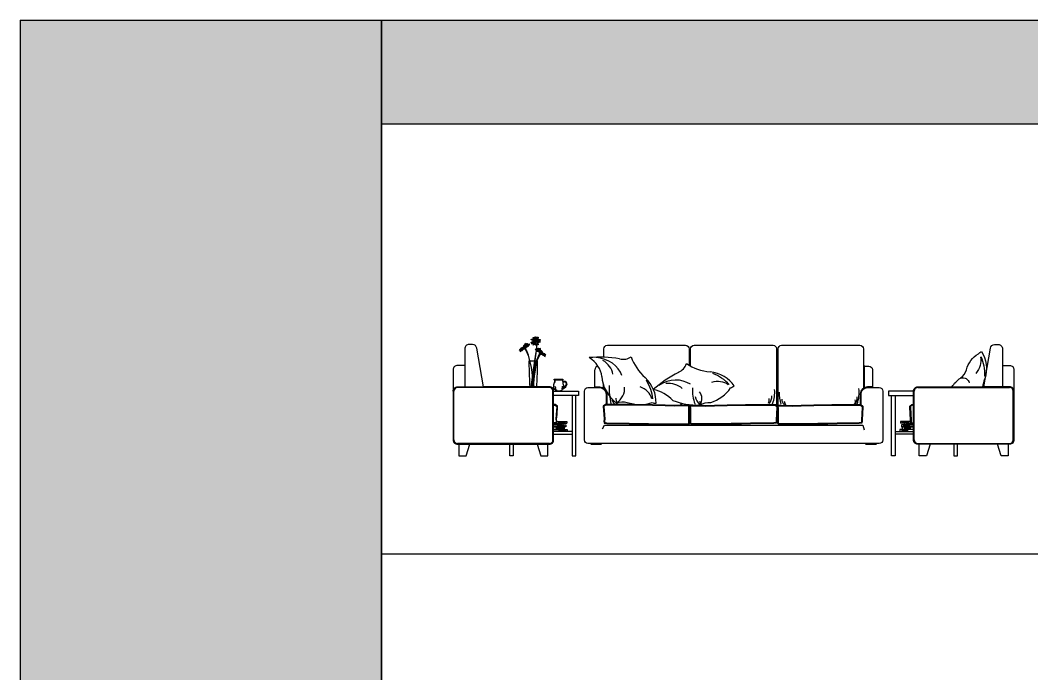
# Model space of a CAD drawing. Header units: millimetres. Extents: x 4532 to 35436, y 20123 to 38427.
# Drawn here: x 4532 to 11583, y 33872 to 38427 of the extents above; entities that cross this region are included whole.
import ezdxf

# ---------------------------------------------------------------- set-up
doc = ezdxf.new("R2010")
doc.units = ezdxf.units.MM
doc.set_wipeout_variables(frame=1)
doc.layers.add('www.cad-blocks.net', color=7, linetype='Continuous')

# ---------------------------------------------------------------- blocks, each defined once
blk = doc.blocks.new('A$C6DC339B6')
at = {"ltscale": 2}
for p, q in [((527.5, 661.5), (588.2, 661.5)), ((80, 630), (80, 480)), ((3828.3, 630), (3828.3, 480)), ((704.1, 530), (762.8, 530)), ((5, 110), (5, 450)), ((670, 475), (30, 475)), ((695, 110), (695, 450)), ((718.7, 452), (747.6, 452)), ((3213.3, 110), (3213.3, 450)), ((3238.3, 475), (3878.3, 475)), ((3903.3, 110), (3903.3, 450)), ((700, 224.1), (700, 357.2)), ((3208.3, 224.1), (3208.3, 357.2)), ((700, 215.7), (783.9, 215.7)), ((715, 226.9), (791.8, 226.9)), ((721.5, 238.2), (791.8, 238.2)), ((764.8, 226.9), (764.8, 215.7)), ((783.9, 215.7), (783.9, 202.1)), ((791.8, 238.2), (791.8, 226.9)), ((3116.7, 238.2), (3116.7, 226.9)), ((3186.9, 238.2), (3116.7, 238.2)), ((3193.4, 226.9), (3116.7, 226.9)), ((3124.5, 215.7), (3124.5, 202.1)), ((3208.3, 215.7), (3124.5, 215.7)), ((3143.6, 226.9), (3143.6, 215.7)), ((3143.6, 215.7), (3208.3, 215.7)), ((700, 202.1), (776.6, 202.1)), ((783.9, 202.1), (700, 202.1)), ((700, 183.6), (795, 183.6)), ((776.6, 183.6), (700, 183.6)), ((829, 170), (700, 170)), ((700, 150), (829, 150)), ((776.6, 183.6), (776.6, 202.1)), ((795, 183.6), (795, 170)), ((3079.4, 170), (3208.3, 170)), ((3208.3, 150), (3079.4, 150)), ((3113.5, 183.6), (3113.5, 170)), ((3208.3, 183.6), (3113.5, 183.6)), ((3113.5, 170), (3208.3, 170)), ((3124.5, 202.1), (3208.3, 202.1)), ((3131.8, 183.6), (3131.8, 202.1)), ((3208.3, 202.1), (3131.8, 202.1)), ((670, 85), (30, 85)), ((40, 80), (115, 80)), ((585, 80), (660, 80)), ((3238.3, 85), (3878.3, 85)), ((3323.3, 80), (3248.3, 80)), ((3868.3, 80), (3793.4, 80))]:
    blk.add_line(p, q, dxfattribs=at)
for points in [[(502, 767.4), (501.1, 776.9), (500.8, 780.6), (502.6, 784.7), (500.2, 782.3), (499.4, 775.8), (497.2, 769.7), (497.3, 765), (497.6, 762.8)], [(500.3, 758.6), (503.1, 770.2), (508.5, 779.6), (512.2, 782.7), (513.9, 782.6), (514.7, 781.6), (513, 780.5), (511.5, 779.5), (508.7, 775.9), (505.7, 768.8)], [(505.8, 764.3), (507.9, 770.4), (513.1, 776.8), (517.5, 780.4), (517.7, 781.2), (515.5, 780.6), (512.3, 778.8), (508.7, 774.4), (505.7, 768.8), (503.4, 762.5), (502.3, 757.9)], [(505.4, 754), (507.6, 757.1), (512.5, 760), (518.1, 761.5), (524.7, 767.2), (530, 771.6), (532.6, 775.5), (531.6, 777.4), (528.3, 777.3), (523.7, 775.2), (519.3, 771.8), (514.2, 767.8), (509.6, 763.4), (506.4, 760.8), (503.7, 760)], [(519.3, 771.8), (522.1, 776.8), (523.2, 779.6), (523.2, 781.1), (519.5, 778.8), (514.7, 773.8), (509.7, 768.7), (505.8, 764.3), (504.2, 761.2)], [(577, 782.3), (578.4, 773.2), (578.8, 769.3), (579.3, 760), (578.8, 745.6), (577, 730), (574.3, 708.4), (571.6, 691.2), (569.5, 678.2), (567.1, 662.5), (540.6, 480)], [(566.2, 799.2), (561.7, 799.4), (556.1, 801.6), (550, 805), (544.9, 808.5), (542.6, 810.8), (543.1, 812.7), (545.2, 812.3), (555.5, 810), (559.6, 809.3)], [(558.6, 794.8), (550.7, 790), (546, 786.3), (543, 783.1), (542.7, 782.1), (544.7, 781.8), (549.1, 783.4), (554.1, 787.7), (557.4, 791.1), (559, 792)], [(564.7, 796.7), (556.2, 794.7), (549.3, 789.9), (544.5, 787.9), (543.4, 787.6), (543.6, 788.6), (546.3, 791.6), (550.5, 794.9), (556.4, 798.6), (559, 800.1), (560.2, 800)], [(546.3, 480), (578.6, 716), (580.9, 736.5), (581.7, 749), (582.2, 760.4), (582, 767.3), (581.9, 772.2), (581.3, 778.6)], [(564.5, 796.3), (560.1, 794.1), (556.5, 788.4), (554.1, 782.2), (553.6, 778.9), (553.5, 778.3), (555.5, 781.6), (559.8, 786.5), (560.8, 787.6)], [(566.6, 802.7), (565.2, 803.9), (563.9, 804.9), (562.9, 805.8), (562.1, 806.6), (561.4, 807.4), (560.8, 808.1), (560.3, 808.7), (559.8, 809.4), (559.4, 810), (559, 810.6), (558.7, 811.3), (558.3, 811.9), (558, 812.6), (557.7, 813.3), (557.4, 814), (557.2, 814.6), (557, 815.4), (556.8, 816.1), (556.7, 816.8), (556.5, 817.5), (556.4, 818.2), (556.3, 818.8), (556.3, 819.5), (556.2, 820), (556.2, 820.6), (556.2, 821.1), (556.2, 821.5), (556.2, 821.9), (556.2, 822.3), (556.3, 822.6), (556.4, 822.9), (556.4, 823.2), (556.5, 823.5), (556.7, 823.8), (556.8, 824), (556.9, 824.2), (557, 824.4), (557.2, 824.5), (557.3, 824.6), (557.5, 824.7), (557.7, 824.8), (557.8, 824.7), (558, 824.7), (558.2, 824.6), (558.4, 824.4), (558.6, 824.2), (558.9, 823.9), (559.2, 823.6), (559.4, 823.1), (559.7, 822.6), (560.1, 822), (560.5, 821.3), (560.9, 820.6), (561.4, 819.7), (561.9, 818.7), (562.5, 817.6), (563.1, 816.5), (563.9, 815.2), (564.6, 813.8), (565.5, 812.3), (566.4, 810.7), (567.4, 809), (568.4, 807.2), (569.6, 805.3)], [(565.8, 793.7), (561.3, 789.4), (560.3, 784.5), (558.6, 778.3), (556.9, 773.6), (556.5, 770.7), (558.7, 774.7), (560.3, 776.6), (560.8, 777.2)], [(572.1, 790.3), (569.7, 783.7), (566.7, 779.1), (564.7, 777), (562.8, 775.6), (561.3, 775.2), (561, 777.6), (564, 787.9), (565.7, 790.7), (567.7, 793)], [(562.7, 818), (562.6, 819.6), (562.6, 820.9), (562.7, 822), (562.8, 822.8), (562.9, 823.5), (563, 824), (563.2, 824.3), (563.4, 824.6), (563.5, 824.9), (563.7, 825.1), (563.9, 825.2), (564.1, 825.3), (564.2, 825.4), (564.4, 825.5), (564.5, 825.5), (564.7, 825.6), (564.8, 825.6), (564.9, 825.6), (565.1, 825.6), (565.2, 825.6), (565.3, 825.5), (565.4, 825.4), (565.6, 825.2), (565.7, 825), (565.9, 824.7), (566.1, 824.2), (566.3, 823.6), (566.6, 822.6), (566.9, 821.3), (567.3, 819.6), (567.8, 817.4), (568.3, 814.6)], [(574.2, 792.1), (574.5, 786.6), (574.2, 775.2), (573.3, 772.9), (571.5, 772.6), (569.8, 773.5), (568.7, 780), (568.3, 781.5)], [(568.4, 808.3), (568.5, 810.6), (568.5, 812.7), (568.7, 814.4), (568.8, 815.9), (568.9, 817.2), (569.1, 818.3), (569.2, 819.2), (569.4, 820.1), (569.6, 820.9), (569.7, 821.6), (569.9, 822.3), (570, 822.9), (570.2, 823.5), (570.4, 824), (570.6, 824.5), (570.9, 825), (571.2, 825.5), (571.5, 825.9), (571.9, 826.3), (572.3, 826.6), (572.6, 826.9), (573, 827.2), (573.3, 827.5), (573.6, 827.7), (573.9, 827.8), (574.2, 827.9), (574.4, 828), (574.6, 828.1), (574.8, 828.1), (574.9, 828), (575, 828), (575.2, 827.9), (575.3, 827.8), (575.4, 827.7), (575.5, 827.5), (575.6, 827.3), (575.7, 826.9), (575.7, 826.5), (575.8, 826), (575.9, 825.3), (575.9, 824.5), (576, 823.6), (576, 822.6), (576, 821.5), (576, 820.3), (576, 819.1), (576, 817.9), (575.9, 816.7), (575.8, 815.4), (575.7, 814.2), (575.6, 812.9), (575.5, 811.7), (575.3, 810.5), (575.1, 809.3), (575, 808.1), (574.8, 807)], [(581.1, 793), (584.1, 789.7), (587.1, 786.9), (589.7, 783.4), (591.6, 777.8), (592.2, 773.5), (589.5, 774.2), (583.7, 776.8), (579.7, 779.7), (576.5, 782.8), (574.9, 785.6), (574.5, 786.4)], [(576.4, 817), (577.1, 819.1), (577.8, 820.8), (578.4, 822.2), (578.8, 823.3), (579.3, 824.1), (579.6, 824.7), (580, 825.2), (580.3, 825.7), (580.5, 826), (580.8, 826.4), (581.1, 826.7), (581.3, 827), (581.5, 827.3), (581.8, 827.5), (582, 827.7), (582.2, 827.8), (582.4, 827.9), (582.7, 827.9), (582.9, 827.9), (583.1, 827.9), (583.3, 827.8), (583.4, 827.7), (583.5, 827.6), (583.7, 827.4), (583.7, 827.2), (583.7, 827), (583.7, 826.7), (583.7, 826.3), (583.6, 825.9), (583.5, 825.3), (583.3, 824.7), (583.1, 823.9), (582.9, 823.1), (582.6, 822.1), (582.3, 820.9), (581.8, 819.6), (581.3, 818.2), (580.7, 816.6), (579.9, 814.8), (579, 812.9)], [(577.6, 808.5), (578.2, 810.1), (579, 811.8), (579.8, 813.4), (580.6, 814.9), (581.5, 816.4), (582.3, 817.7), (583.1, 819), (583.8, 820.1), (584.4, 821), (585, 821.8), (585.5, 822.5), (586, 823), (586.4, 823.5), (586.8, 823.8), (587.2, 824.1), (587.5, 824.4), (587.9, 824.7), (588.3, 824.9), (588.6, 825.1), (589, 825.3), (589.4, 825.4), (589.7, 825.6), (590, 825.7), (590.3, 825.8), (590.6, 825.9), (590.8, 825.9), (591, 826), (591.2, 826), (591.4, 826), (591.5, 825.9), (591.7, 825.9), (591.8, 825.8), (591.9, 825.7), (592, 825.5), (592.1, 825.4), (592.2, 825.2), (592.2, 824.9), (592.3, 824.6), (592.3, 824.3), (592.3, 823.9), (592.3, 823.5), (592.2, 823), (592.1, 822.4), (592, 821.7), (591.7, 821), (591.4, 820.1), (591, 819.1), (590.5, 818), (589.8, 816.8), (589.1, 815.4), (588.3, 814), (587.4, 812.6), (586.5, 811.2), (585.6, 809.9), (584.8, 808.8), (583.9, 807.8)], [(579.8, 804.3), (585.7, 808.5), (592.8, 810), (598.9, 809.9), (602.2, 809.2), (605.9, 809.6), (604.9, 807.5), (602.4, 805.2), (598.1, 804.6), (589, 804.3), (586.3, 804.4), (582.9, 803.3), (581.3, 802.2)], [(591.4, 800), (598.1, 797), (603.1, 794.8), (605.4, 792.9), (606.1, 791.5), (601.2, 791.2), (594.6, 792), (592.8, 792.7), (589.3, 792.5), (586.5, 792.4), (583.4, 792.9), (581.3, 793.8), (580.7, 794.2)], [(601.2, 804.7), (605.5, 803.7), (607.4, 802.1), (606.7, 801.1), (603.2, 800.1), (600.4, 800), (597.6, 799.6), (590.8, 800.6), (589.1, 800.9), (586.1, 800.7), (583.3, 800.2), (581.8, 799.7)], [(592.2, 792.5), (594.5, 790.3), (594.6, 787.9), (592.8, 786.8), (590.4, 786.7), (586.7, 787.7), (586.5, 787.9)], [(460.9, 736), (464, 739.6), (470.7, 742.8), (480.3, 744.4), (484.5, 746.1)], [(460.9, 736), (467.1, 737), (473.1, 738.4), (479, 739.9), (483.6, 742.5), (486.6, 744.4), (489.8, 745.5)], [(475.3, 747), (470.1, 745.3), (466.2, 742.2), (464.5, 740.1)], [(465.1, 736.7), (465, 734.4), (466, 734.7), (467.6, 737)], [(471.1, 737.9), (468.2, 734), (466.8, 731.7), (467.6, 730.7), (469, 732.5), (471.5, 734.4), (473.1, 736.4), (467.4, 729.7), (466.3, 726.2), (466.8, 724.5), (471.1, 729.4), (476.2, 734.8), (478.1, 737.9)], [(487.1, 751.4), (483.6, 752.3), (477.3, 751.3), (472.7, 749.2), (468.5, 746.5), (469.8, 746.1), (475.7, 748), (480.7, 748.2)], [(470.2, 743.1), (478.3, 746.4), (482.3, 746.5), (486.7, 746.4), (489.5, 746.2)], [(478.3, 737.9), (477.7, 734.3), (479.7, 733.4), (482.4, 735.5), (484.3, 739.3), (486.7, 741.2), (488.1, 742.2), (489.6, 743), (490.3, 744)], [(487, 760.6), (486.6, 758.9), (487, 754.6), (487.1, 751.4)], [(487.5, 760.4), (493, 760.1), (494.7, 761.7), (496.1, 763.5)], [(491.4, 749.8), (488.8, 751.2), (487.5, 754.7)], [(489.4, 743), (488.6, 744.7), (491, 746.5), (490.7, 748), (493.9, 749.6), (495.5, 751.9), (496.7, 753.2), (496.8, 750.2), (496.9, 748.3), (496.5, 745.7), (496.3, 744), (495.3, 743.7)], [(497.1, 772), (494.4, 769.4), (493, 768.3), (490, 767.2), (488.8, 765.4), (489, 761.7), (489.2, 761)], [(496.5, 754), (498.4, 756.8), (501.8, 757.7), (503.1, 757.7), (503.8, 758.5), (504.2, 755), (506.2, 753.1), (506, 751.1), (504.4, 746.8), (503.5, 744.2), (500.8, 742.9), (499.9, 742.4), (496.6, 742), (494.6, 741.9), (491.6, 742.3), (490.3, 743.3)], [(491.8, 759.6), (494.6, 757.4), (495.7, 754.7)], [(495.6, 763.7), (494.8, 766.9), (494.9, 769.4)], [(495.6, 763.4), (499.4, 763.6), (497.9, 762), (498.8, 759.8), (499.6, 758.1), (498.8, 757.1)], [(498.4, 756.3), (496.5, 759.5), (496.2, 762.7)], [(500.5, 745.6), (498.5, 745.6), (498.7, 747.6)], [(501.5, 746.4), (500.9, 748.4), (499.1, 750.6), (500.3, 751.1), (500, 753.1), (499.7, 753.8), (501.4, 755.2), (501.9, 755.4), (502.6, 755.9)], [(500.1, 762.8), (499.4, 769.3), (499.4, 775.6)], [(500.2, 742.6), (507.7, 731.5), (522.3, 698.9), (543, 614.9), (547, 583.6), (550.7, 556.4), (559.8, 480)], [(503.7, 747.7), (502.8, 751.2), (503.5, 753), (503.4, 755)], [(563, 480), (553.6, 557.4), (550.9, 583.4), (545.9, 616.9), (525.4, 700.3), (510.5, 735.3), (504, 745.5)], [(554.6, 480), (561.2, 557.4), (564.2, 583.4), (573.5, 636.1), (580.1, 662.6), (586.3, 678.4), (602.1, 710.2)], [(605.9, 707.2), (589.2, 674.6), (583.1, 661.2), (576.4, 634.1), (568, 583.6), (564.2, 556.4), (557.8, 480)], [(600.7, 718.7), (598.5, 721.8), (593.7, 724.7), (588, 726.1), (581.4, 731.8), (576.1, 736.3), (573.5, 740.1), (574.6, 742.1), (577.8, 742), (582.5, 739.8), (586.8, 736.4), (591.9, 732.5), (596.5, 728.1), (599.7, 725.5), (602.4, 724.6)], [(586.8, 736.4), (584, 741.5), (582.9, 744.3), (582.9, 745.8), (586.6, 743.4), (591.4, 738.5), (596.4, 733.3), (600.3, 728.9), (601.9, 725.9)], [(600.3, 728.9), (598.3, 735), (593, 741.4), (588.6, 745.1), (588.4, 745.8), (590.6, 745.3), (593.8, 743.4), (597.4, 739), (600.4, 733.4), (602.7, 727.1), (603.8, 722.6)], [(605.8, 723.3), (603, 734.8), (597.6, 744.3), (593.9, 747.4), (592.2, 747.2), (591.4, 746.2), (593.1, 745.2), (594.6, 744.1), (597.4, 740.5), (600.4, 733.4)], [(609.7, 718.6), (607.8, 721.4), (604.3, 722.3), (603, 722.4), (602.3, 723.1), (602, 719.6), (599.9, 717.7), (600.1, 715.7), (601.7, 711.4), (602.6, 708.9), (605.3, 707.5), (606.3, 707), (609.5, 706.6), (611.5, 706.6), (614.5, 707), (615.8, 707.9)], [(602.5, 712.4), (603.3, 715.9), (602.6, 717.6), (602.7, 719.6)], [(604.1, 732.1), (605, 741.5), (605.3, 745.2), (603.5, 749.3), (605.9, 747), (606.7, 740.5), (609, 734.4), (608.8, 729.6), (608.5, 727.4)], [(604.6, 711.1), (605.2, 713), (607, 715.2), (605.8, 715.8), (606.1, 717.7), (606.4, 718.5), (604.7, 719.8), (604.2, 720.1), (603.5, 720.6)], [(605.6, 710.3), (607.6, 710.2), (607.4, 712.2)], [(606, 727.5), (606.7, 734), (606.7, 740.2)], [(610.5, 728.1), (606.7, 728.2), (608.2, 726.7), (607.4, 724.4), (606.6, 722.7), (607.3, 721.7)], [(607.7, 720.9), (609.6, 724.1), (610, 727.4)], [(609, 736.6), (611.7, 734), (613.1, 733), (616.1, 731.9), (617.3, 730.1), (617.2, 726.4), (616.9, 725.6)], [(616.8, 707.6), (617.6, 709.4), (615.1, 711.2), (615.4, 712.7), (612.2, 714.3), (610.6, 716.6), (609.4, 717.9), (609.3, 714.9), (609.2, 712.9), (609.6, 710.4), (609.8, 708.6), (610.8, 708.3)], [(618.6, 725.1), (613.1, 724.7), (611.4, 726.3), (610, 728.1)], [(614.3, 724.2), (611.5, 722.1), (610.4, 719.3)], [(610.5, 728.3), (611.4, 731.5), (611.2, 734.1)], [(614.7, 714.5), (617.3, 715.9), (618.7, 719.3)], [(627.8, 702.5), (628.4, 699), (626.4, 698.1), (623.7, 700.2), (621.9, 704), (619.4, 705.8), (618, 706.8), (616.5, 707.6), (615.8, 708.7)], [(645.2, 700.7), (639, 701.6), (633.1, 703.1), (627.1, 704.5), (622.5, 707.2), (619.5, 709), (616.3, 710.2)], [(636, 707.7), (627.8, 711), (623.9, 711.1), (619.4, 711), (616.6, 710.9)], [(619.1, 725.3), (619.6, 723.5), (619.2, 719.3), (619, 716)], [(619, 716), (622.6, 716.9), (628.8, 716), (633.4, 713.8), (637.6, 711.2), (636.3, 710.7), (630.4, 712.7), (625.4, 712.8)], [(645.2, 700.7), (642.1, 704.3), (635.5, 707.5), (625.8, 709.1), (621.6, 710.7)], [(630.9, 711.6), (636, 710), (639.9, 706.8), (641.6, 704.8)], [(635, 702.5), (637.9, 698.7), (639.3, 696.4), (638.5, 695.4), (637.1, 697.2), (634.7, 699), (633, 701.1), (638.7, 694.4), (639.9, 690.9), (639.3, 689.1), (635, 694), (629.9, 699.4), (628, 702.5)], [(641, 701.3), (641.1, 699), (640.2, 699.3), (638.5, 701.6)], [(700, 450), (873.9, 450), (873.9, 420), (700, 420)], [(3208.3, 450), (3034.6, 450), (3034.6, 420), (3208.3, 420)], [(700, 352.2), (710, 352.2), (721.7, 344.1), (718.3, 288.1), (715.9, 254.8), (717.1, 242.1), (715.4, 232.1), (700, 229.2)], [(3208.3, 352.2), (3198.4, 352.2), (3186.7, 344.1), (3190, 288.1), (3192.4, 254.8), (3191.3, 242.1), (3192.9, 232.1), (3208.3, 229.2)], [(418.7, 80), (418.7, 0), (393.9, 0), (393.9, 80)], [(3489.7, 80), (3489.7, 0), (3514.6, 0), (3514.6, 80)]]:
    blk.add_lwpolyline(points, dxfattribs=at)
for points in [[(30, 630, 0.414214), (0, 600), (0, 450), (0, 110, 0.414214), (30, 80), (40, 80), (40, 0), (90, 0), (115, 80), (585, 80), (610, 0), (660, 0), (660, 80), (670, 80, 0.414214), (700, 110), (700, 224.1), (719.8, 227.8), (722.1, 241.9), (720.9, 254.9), (723.3, 287.8), (726.8, 346.6), (711.5, 357.2), (700, 357.2), (700, 450, 0.414214), (670, 480), (210, 480), (164.2, 750, 0.36585), (134.7, 775), (110, 775, 0.414214), (80, 745), (80, 630)], [(3878.3, 630, -0.414214), (3908.3, 600), (3908.3, 450), (3908.3, 110, -0.414214), (3878.3, 80), (3868.3, 80), (3868.3, 0), (3818.3, 0), (3793.4, 80), (3323.3, 80), (3298.3, 0), (3248.3, 0), (3248.3, 80), (3238.3, 80, -0.414214), (3208.3, 110), (3208.3, 224.1), (3188.6, 227.8), (3186.2, 241.9), (3187.4, 254.9), (3185, 287.8), (3181.5, 346.6), (3196.8, 357.2), (3208.3, 357.2), (3208.3, 450, -0.414214), (3238.3, 480), (3698.3, 480), (3744.1, 750, -0.36585), (3773.7, 775), (3798.3, 775, -0.414214), (3828.3, 745), (3828.3, 630)], [(716.2, 450, -0.048645), (718.7, 452, -0.188497), (700, 475.3, -0.045525), (702.1, 495.9, 0.011902), (706.1, 511.8, 0.045555), (707.4, 521.7, 0.089993), (704.1, 530, -0.411705), (704.1, 533), (762.8, 533, -0.411705), (762.8, 530, 0.088619), (763.2, 509.5, 0.027245), (764.6, 503.9, -0.122612), (767.7, 475.1, -0.248219), (747.6, 452, -0.048645), (750, 450)]]:
    blk.add_lwpolyline(points, format="xyb", close=True, dxfattribs=at)
for points in [[(3536, 542.1, 0.168896), (3578.3, 599.4, -0.208101), (3660.8, 710.2, -0.072651), (3683.1, 727.1)], [(764.9, 467.5, 0.284411), (793.4, 501.4, 0.747761), (763.1, 510.3, 0.747761)], [(767.7, 475.1, 0.251428), (788.4, 497, 0.945423), (763.8, 506.7, 0.945423)], [(0, 450, -0.414214), (30, 480), (210, 480)], [(3908.3, 450, 0.414214), (3878.3, 480), (3698.3, 480)]]:
    blk.add_lwpolyline(points, format="xyb", dxfattribs=at)
for points in [[(853.9, 420), (829, 420), (829, 0), (853.9, 0)], [(3054.6, 420), (3079.4, 420), (3079.4, 0), (3054.6, 0)], [(715.7, 221.8), (715.7, 220.1), (708.9, 220.1), (708.9, 221.8)], [(727.4, 221.8), (727.4, 220.1), (720.5, 220.1), (720.5, 221.8)], [(740.3, 221.8), (740.3, 220.1), (733.5, 220.1), (733.5, 221.8)], [(742.7, 233.1), (742.7, 231.4), (735.9, 231.4), (735.9, 233.1)], [(751.9, 221.8), (751.9, 220.1), (745.1, 220.1), (745.1, 221.8)], [(754.3, 233.1), (754.3, 231.4), (747.5, 231.4), (747.5, 233.1)], [(767.3, 233.1), (767.3, 231.4), (760.4, 231.4), (760.4, 233.1)], [(778.9, 233.1), (778.9, 231.4), (772.1, 231.4), (772.1, 233.1)], [(3129.6, 233.1), (3129.6, 231.4), (3136.4, 231.4), (3136.4, 233.1)], [(3141.2, 233.1), (3141.2, 231.4), (3148, 231.4), (3148, 233.1)], [(3154.2, 233.1), (3154.2, 231.4), (3161, 231.4), (3161, 233.1)], [(3156.5, 221.8), (3156.5, 220.1), (3163.3, 220.1), (3163.3, 221.8)], [(3165.8, 233.1), (3165.8, 231.4), (3172.6, 231.4), (3172.6, 233.1)], [(3168.1, 221.8), (3168.1, 220.1), (3175, 220.1), (3175, 221.8)], [(3181.1, 221.8), (3181.1, 220.1), (3187.9, 220.1), (3187.9, 221.8)], [(3192.7, 221.8), (3192.7, 220.1), (3199.5, 220.1), (3199.5, 221.8)], [(727.6, 197), (727.6, 188.1), (720.7, 188.1), (720.7, 197)], [(734.9, 210.6), (734.9, 206.5), (728, 206.5), (728, 210.6)], [(739.2, 197), (739.2, 188.1), (732.3, 188.1), (732.3, 197)], [(745.9, 178.5), (745.9, 174.4), (739.1, 174.4), (739.1, 178.5)], [(746.5, 210.6), (746.5, 206.5), (739.6, 206.5), (739.6, 210.6)], [(752.2, 197), (752.2, 188.1), (745.3, 188.1), (745.3, 197)], [(757.5, 178.5), (757.5, 174.4), (750.7, 174.4), (750.7, 178.5)], [(759.4, 210.6), (759.4, 206.5), (752.6, 206.5), (752.6, 210.6)], [(763.8, 197), (763.8, 188.1), (756.9, 188.1), (756.9, 197)], [(770.5, 178.5), (770.5, 174.4), (763.7, 174.4), (763.7, 178.5)], [(771.1, 210.6), (771.1, 206.5), (764.2, 206.5), (764.2, 210.6)], [(782.1, 178.5), (782.1, 174.4), (775.3, 174.4), (775.3, 178.5)], [(3126.4, 178.5), (3126.4, 174.4), (3133.2, 174.4), (3133.2, 178.5)], [(3137.4, 210.6), (3137.4, 206.5), (3144.2, 206.5), (3144.2, 210.6)], [(3138, 178.5), (3138, 174.4), (3144.8, 174.4), (3144.8, 178.5)], [(3144.7, 197), (3144.7, 188.1), (3151.5, 188.1), (3151.5, 197)], [(3149, 210.6), (3149, 206.5), (3155.9, 206.5), (3155.9, 210.6)], [(3151, 178.5), (3151, 174.4), (3157.8, 174.4), (3157.8, 178.5)], [(3156.3, 197), (3156.3, 188.1), (3163.1, 188.1), (3163.1, 197)], [(3162, 210.6), (3162, 206.5), (3168.8, 206.5), (3168.8, 210.6)], [(3162.6, 178.5), (3162.6, 174.4), (3169.4, 174.4), (3169.4, 178.5)], [(3169.3, 197), (3169.3, 188.1), (3176.1, 188.1), (3176.1, 197)], [(3173.6, 210.6), (3173.6, 206.5), (3180.4, 206.5), (3180.4, 210.6)], [(3180.9, 197), (3180.9, 188.1), (3187.7, 188.1), (3187.7, 197)]]:
    blk.add_lwpolyline(points, close=True, dxfattribs=at)
for centre, radius, start, end in [((689, 518.3), 21.7, 340.40539, 18.04513), ((30, 450), 25, 90, 180), ((670, 450), 25, 0, 90), ((726.3, 474.8), 18.7, 197.95908, 254.66332), ((735.2, 486.5), 26.3, 181.75207, 220.9654), ((738.7, 481), 23.6, 312.38694, 9.50711), ((3238.3, 450), 25, 90, 180), ((3878.3, 450), 25, 0, 90), ((30, 110), 25, 180, 270), ((670, 110), 25, 270, 0), ((3238.3, 110), 25, 180, 270), ((3878.3, 110), 25, 270, 0)]:
    blk.add_arc(centre, radius, start, end, dxfattribs=at)
blk.add_ellipse((573.3, 799.5), major_axis=(-7.1, -0.83), ratio=0.826592, dxfattribs=at)
at = {"ltscale": 2, "extrusion": (0, 0, -1)}
for centre, major_axis, ratio, start_param, end_param in [((3511.4, 579.5), (98.1, 212.6), 0.844408, 0.495669, 1.394006), ((3571.5, 636.2), (74.2, 96), 0.778961, 0.566199, 1.619661), ((3463.2, 541.4), (54.3, 288.6), 0.810843, 0.881996, 1.371024), ((3680.8, 392.1), (233.1, 34.9), 0.838776, 3.776194, 4.173271), ((3508.2, 443.1), (72.2, 91.5), 0.583111, -0.619093, 0.446787), ((4087.4, 479.2), (362.7, 205.6), 0.833333, 3.741246, 3.89318)]:
    blk.add_ellipse(centre, major_axis=major_axis, ratio=ratio, start_param=start_param, end_param=end_param, dxfattribs=at)
at = {"ltscale": 2}
for centre, major_axis, ratio, start_param, end_param in [((2644.3, 689.1), (14.6, 2680.2), 0.789793, 1.585398, 1.624836), ((-602.2, 653.9), (-8.2, 1507.3), 0.789793, 4.642999, 4.713137), ((1157.3, 607.7), (37.4, 858.4), 0.729993, 1.662957, 1.751788), ((-41.5, 607.7), (-37.4, 858.4), 0.729993, 4.531398, 4.620228)]:
    blk.add_ellipse(centre, major_axis=major_axis, ratio=ratio, start_param=start_param, end_param=end_param, dxfattribs=at)
blk.add_wipeout([(959.2, 0), (1009.2, 0), (1034.1, 80), (2874.3, 80), (2899.2, 0), (2949.2, 0), (2949.2, 80), (2969.2, 80), (2976.4, 80.9), (2983.5, 83.6), (2990.4, 88.8), (2994.4, 93.7), (2997.8, 101), (2999.2, 110), (2999.2, 450), (2996.2, 463), (2992.8, 468.5), (2987.5, 473.7), (2982.2, 477), (2975.8, 479.3), (2969.2, 480), (2926.2, 480), (2926.2, 600), (2924.6, 609.5), (2921.2, 616.6), (2915.4, 623), (2909.7, 626.8), (2904.9, 628.7), (2896.2, 630), (2864.2, 630), (2864.2, 745), (2863.2, 752.4), (2859.2, 761.5), (2855.4, 766.2), (2843.9, 773.4), (2834.2, 775), (2289.2, 775), (2273.6, 770.7), (2268, 766.2), (2262.8, 759.3), (2259.2, 745), (2255.5, 759.5), (2250.4, 766.2), (2242.5, 771.9), (2232.4, 774.8), (2229.2, 775), (1679.2, 775), (1667.8, 772.8), (1661.7, 769.4), (1658, 766.2), (1651.9, 757.5), (1649.2, 745), (1647.1, 755.9), (1644.1, 761.7), (1636.5, 769.5), (1628.2, 773.6), (1619.2, 775), (1074.2, 775), (1062.5, 772.7), (1055.2, 768.3), (1049.2, 761.6), (1044.9, 751.5), (1044.2, 745), (1044.2, 686.4), (1017.8, 686.8), (994.3, 686.5), (975.9, 685.8), (946.9, 683.9), (962.8, 673), (979.4, 659.1), (995.8, 641.9), (1005.6, 629.3), (995.9, 625.2), (988.7, 618.7), (982.4, 603.4), (982.2, 600), (982.2, 480), (941.2, 480), (932.6, 479.3), (926.3, 477.1), (922.1, 474.7), (916.4, 469.6), (912.3, 463.3), (909.6, 455.2), (909.2, 450), (909.2, 110), (910.9, 99.9), (918, 88.8), (926.7, 82.7), (935.3, 80.3), (939.2, 80), (959.2, 80)], dxfattribs=at)
for p, q in [((987.2, 480), (987.2, 600)), ((2864.2, 630), (2864.2, 474.4)), ((1044.2, 501.1), (1044.2, 474.4)), ((959.2, 80), (1034.1, 80)), ((2874.3, 80), (2949.2, 80))]:
    blk.add_line(p, q, dxfattribs=at)
for points in [[(1049.2, 686.3), (1049.2, 745, -0.414214), (1074.2, 770), (1619.2, 770, -0.414214), (1644.2, 745), (1644.2, 630.4)], [(1654.2, 624.7), (1654.2, 745, -0.414214), (1679.2, 770), (2229.2, 770, -0.414214), (2254.2, 745), (2254.2, 351.3)], [(2264.2, 353.1), (2264.2, 745, -0.414214), (2289.2, 770), (2834.2, 770, -0.414214), (2859.2, 745), (2859.2, 471.4)], [(2864.2, 625), (2896.2, 625, -0.414214), (2921.2, 600), (2921.2, 480)], [(2842.2, 357.2), (2842.2, 430.9, -0.411624), (2887.2, 475), (2969.2, 475, -0.414214), (2994.2, 450), (2994.2, 110, -0.414214), (2969.2, 85), (939.2, 85, -0.414214), (914.2, 110), (914.2, 450, -0.414214), (939.2, 475), (1021.2, 475, -0.344829), (1066.2, 430.9), (1066.2, 357.2)], [(982.2, 480), (1021.2, 480, -0.408701), (1071.2, 430.9), (1071.2, 357.2)], [(1718.9, 353, -0.154901), (1794.4, 371.3, 0.166413), (1933.6, 473.6, 0.072651), (1958, 487.3)], [(2926.2, 480), (2887.2, 480, 0.408701), (2837.2, 430.9), (2837.2, 357.2)], [(1138.2, 366.7, -0.16093), (1212.9, 372.1, 0.166413), (1385.6, 370.4, 0.072651), (1413.3, 366.7)]]:
    blk.add_lwpolyline(points, format="xyb", dxfattribs=at)
for points in [[(1049.2, 471.4), (1049.2, 485.9)], [(1648.6, 352.5), (1625, 353.6), (1539.1, 351.3), (1476.8, 353.6), (1388.5, 356), (1261.6, 357.2), (1158, 357.2), (1060.3, 357.2), (1045, 346.6), (1048.6, 287.8), (1050.9, 254.9), (1049.7, 241.9), (1052.1, 227.8), (1070.9, 224.3), (1225.1, 223.1), (1289.8, 220.8), (1360.3, 220.8), (1412, 217.2), (1490.9, 217.2), (1542.7, 217.2), (1583.8, 217.2), (1612.1, 217.2), (1629.7, 217.2), (1643.9, 220.8), (1647.4, 227.8), (1646.2, 263.1), (1647.4, 304.3), (1647.4, 330.1), (1648.6, 352.5), (1648.6, 352.5)], [(1644.2, 357.2), (1644.2, 352.7)], [(1649.4, 352.5), (1672.9, 353.6), (1758.8, 351.3), (1821.2, 353.6), (1909.4, 356), (2036.5, 357.2), (2140.1, 357.2), (2245.7, 357.2), (2261, 346.6), (2257.5, 287.8), (2255.1, 254.9), (2256.3, 241.9), (2254, 227.8), (2235.1, 224.3), (2073, 223.1), (2008.3, 220.8), (1937.7, 220.8), (1885.9, 217.2), (1807, 217.2), (1755.3, 217.2), (1714.1, 217.2), (1685.8, 217.2), (1668.2, 217.2), (1654.1, 220.8), (1650.5, 227.8), (1651.7, 263.1), (1650.5, 304.3), (1650.5, 330.1), (1649.4, 352.5), (1649.4, 352.5)], [(1654.2, 352.7), (1654.2, 356)], [(2260.4, 352.5), (2283.9, 353.6), (2361.8, 351.3), (2424.2, 353.6), (2512.4, 356), (2639.5, 357.2), (2743.1, 357.2), (2840.7, 357.2), (2856, 346.6), (2852.5, 287.8), (2850.1, 254.9), (2851.3, 241.9), (2849, 227.8), (2830.1, 224.3), (2676, 223.1), (2611.3, 220.8), (2540.7, 220.8), (2488.9, 217.2), (2410.1, 217.2), (2358.3, 217.2), (2325.1, 217.2), (2296.8, 217.2), (2279.2, 217.2), (2265.1, 220.8), (2261.5, 227.8), (2262.7, 263.1), (2261.5, 304.3), (2261.5, 330.1), (2260.4, 352.5), (2260.4, 352.5)], [(1040.3, 188.4), (1053.9, 213), (2854.2, 213), (2865.1, 180.3)]]:
    blk.add_lwpolyline(points, dxfattribs=at)
for points in [[(1643.3, 347.7), (1625, 348.6), (1539.1, 346.3), (1476.6, 348.6), (1388.4, 351), (1261.5, 352.2), (1061.9, 352.2), (1050.2, 344.1), (1053.6, 288.1), (1055.9, 254.8), (1054.8, 242.1), (1056.5, 232.1), (1071.4, 229.3), (1225.2, 228.1), (1289.9, 225.8), (1360.4, 225.8), (1412.2, 222.2), (1629.1, 222.2), (1640.4, 225.1), (1642.3, 228.9), (1641.2, 263.1), (1642.4, 304.3), (1642.4, 330.3)], [(1654.6, 347.7), (1673, 348.6), (1758.8, 346.3), (1821.3, 348.6), (1909.5, 351), (2036.5, 352.2), (2244.2, 352.2), (2255.9, 344.1), (2252.5, 288.1), (2250.1, 254.8), (2251.3, 242.1), (2249.6, 232.1), (2234.6, 229.3), (2072.9, 228.1), (2008.2, 225.8), (1937.5, 225.8), (1885.7, 222.2), (1668.8, 222.2), (1657.5, 225.1), (1655.6, 228.9), (1656.7, 263.1), (1655.5, 304.3), (1655.5, 330.3)], [(2265.6, 347.7), (2284, 348.6), (2361.8, 346.3), (2424.3, 348.6), (2512.5, 351), (2639.5, 352.2), (2839.2, 352.2), (2850.9, 344.1), (2847.5, 288.1), (2845.1, 254.8), (2846.3, 242.1), (2844.6, 232.1), (2829.7, 229.3), (2675.9, 228.1), (2611.2, 225.8), (2540.5, 225.8), (2488.7, 222.2), (2279.8, 222.2), (2268.5, 225.1), (2266.6, 228.9), (2267.7, 263.1), (2266.5, 304.3), (2266.5, 330.3)]]:
    blk.add_lwpolyline(points, close=True, dxfattribs=at)
for centre, radius, start, end in [((1012.2, 600), 25, 98.09457, 180), ((1647.2, 479.4), 560.9, 178.86848, 192.06649), ((1901.1, 450.2), 234, 174.29803, 202.91608), ((2031.4, 442.1), 209.5, 337.85369, 5.22511), ((2502.4, 438.1), 231.3, 178.60913, 199.55233), ((2580.5, 439.7), 248.6, 341.56721, 6.8395), ((1151.3, 400), 46, 179.87931, 240.66686), ((1191.4, 402.6), 58.1, 180.30367, 214.20098), ((1553.8, 388.2), 44.1, 316.10142, 330.43008), ((1574.2, 399.9), 42.6, 290.11482, 304.97744), ((1779.9, 431.3), 96.3, 191.59751, 229.45644), ((1913.4, 446), 206.6, 198.28994, 206.06962), ((2147.2, 390.5), 55.9, 334.41344, 9.9457), ((2143.6, 414), 77.2, 320.10646, 2.57123), ((2331.2, 390.2), 40.6, 174.47778, 237.28503), ((2397.7, 400.8), 93.5, 192.28839, 208.55644), ((2784.7, 379.6), 20, 299.02754, 28.77047), ((2735.8, 403), 79.3, 329.82574, 4.82776)]:
    blk.add_arc(centre, radius, start, end, dxfattribs=at)
for centre, major_axis, ratio, start_param, end_param in [((1017.8, 76.3), (-732.7, 0), 0.833333, 4.518817, 4.809352), ((811.8, 534.1), (-224.9, 0), 0.833333, 3.235365, 4.068282), ((978.1, 513.9), (-204.7, 0), 0.833333, 3.406505, 4.627129), ((941.5, 548.3), (-173, 0), 0.833333, 3.281588, 4.08626), ((1183.9, 745.9), (88.3, 0), 0.833333, 4.423368, 5.411828), ((1642.7, 781.8), (416.9, 0), 0.833333, 3.409985, 3.89318), ((1546.9, 653), (70.6, 53), 0.833333, 4.423368, 5.411828), ((1892.5, 957), (333.5, 250.2), 0.833333, 3.409985, 3.89318), ((1815.9, 17.6), (-586.1, -439.7), 0.833333, 4.518817, 4.809352), ((1754.1, 389), (-234.1, -4.9), 0.844408, 3.637262, 4.535599), ((1699.9, 360), (-286.2, 65.6), 0.810843, 4.023589, 4.512617), ((1279.1, 523.9), (-220.5, 125.3), 0.826172, 0.476367, 1.3929), ((1191.2, 410.5), (-190.2, 136.5), 0.844408, 3.637262, 4.535599), ((1130.5, 419.8), (-189.6, 224.2), 0.810843, 4.023589, 4.512617), ((1521.5, 343.8), (-163.8, -122.8), 0.833333, 3.406505, 4.627129), ((1471.6, 349.4), (-138.4, -103.8), 0.833333, 3.281588, 4.08626), ((1830, 421.4), (-117.6, -29.6), 0.778961, 3.707791, 4.761254), ((1069.5, 451.9), (112, 67.6), 0.8345, -1.457374, -0.391494), ((1271.4, 390.8), (-111.8, 46.9), 0.778961, 3.707791, 4.761254), ((1336.4, 194.6), (192.9, 192.9), 1, 6.271672, 6.853924), ((1618.1, 383.1), (111.2, 39.8), 0.756883, -0.770961, 0.294919), ((1715.9, 563), (339.3, 4.2), 0.618907, 4.130062, 4.71342)]:
    blk.add_ellipse(centre, major_axis=major_axis, ratio=ratio, start_param=start_param, end_param=end_param, dxfattribs=at)
blk = doc.blocks.new('FORMAT')
at = {"true_color": 0x444444}
blk.add_hatch(color=250, dxfattribs=at).paths.add_polyline_path([(7050.7, 38426.7), (4532.4, 38426.7), (4532.4, 20123.2), (7050.7, 20123.2)])
at = {"true_color": 0x546d8e}
h = blk.add_hatch(color=155, dxfattribs=at)
h.set_gradient(color1=(68, 68, 68), color2=(84, 109, 142), tint=1)
h.paths.add_polyline_path([(7050.7, 38426.7), (7050.7, 37703.8), (35436.4, 37703.8), (35436.4, 38426.7)])
at = {"color": 250, "true_color": 0x444444}
for p, q in [((4532.4, 38426.7), (7050.7, 38426.7)), ((4532.4, 38426.7), (4532.4, 20123.2)), ((7050.7, 38426.7), (7050.7, 20123.2))]:
    blk.add_line(p, q, dxfattribs=at)
at = {"color": 155, "true_color": 0x546d8e}
for p, q in [((7050.7, 20123.2), (7050.7, 38426.7)), ((7050.7, 38426.7), (35436.4, 38426.7)), ((7050.7, 37703.8), (35436.4, 37703.8)), ((7050.7, 37703.8), (35436.4, 37703.8)), ((7050.7, 34708.9), (35436.4, 34708.9))]:
    blk.add_line(p, q, dxfattribs=at)
blk.add_line((7050.7, 38426.7), (7050.7, 20123.2))
blk.add_lwpolyline([(35436.4, 20773.9), (7050.7, 20773.9), (7050.7, 37703.8), (35436.4, 37703.8)], close=True, dxfattribs=at)

msp = doc.modelspace()

# ---------------------------------------------------------------- block references
msp.add_blockref('A$C6DC339B6', (7550.6, 35391.5))

# ---------------------------------------------------------------- next in the draw order: block references
at = {"layer": 'www.cad-blocks.net'}
msp.add_blockref('FORMAT', (0, 0), dxfattribs=at)

doc.saveas('drawing.dxf')
